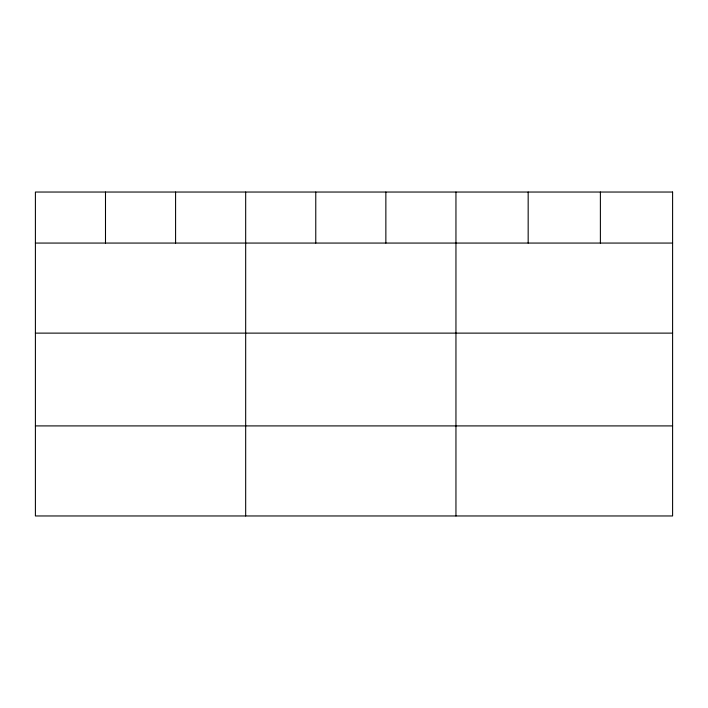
<?xml version="1.0" encoding="UTF-8"?>
<svg xmlns="http://www.w3.org/2000/svg" width="708" height="708" viewBox="0 0 708 708"><rect width="100%" height="100%" fill="white"/><g stroke="black" fill="none" stroke-linecap="round" stroke-linejoin="round"><path stroke-width="1.06" d="M35.4 243.065L672.6 243.065M35.4 333.123L672.6 333.123M35.4 425.906L672.6 425.906M600.384 192.036L600.384 243.065M528.168 192.036L528.168 243.065M455.952 192.036L455.952 515.964M385.86 192.036L385.86 243.065M315.768 192.036L315.768 243.065M245.676 192.036L245.676 515.964M175.584 192.036L175.584 243.065M105.492 192.036L105.492 243.065M672.6 192.036L35.4 192.036L35.4 515.964L672.6 515.964L672.6 192.036"/></g></svg>
